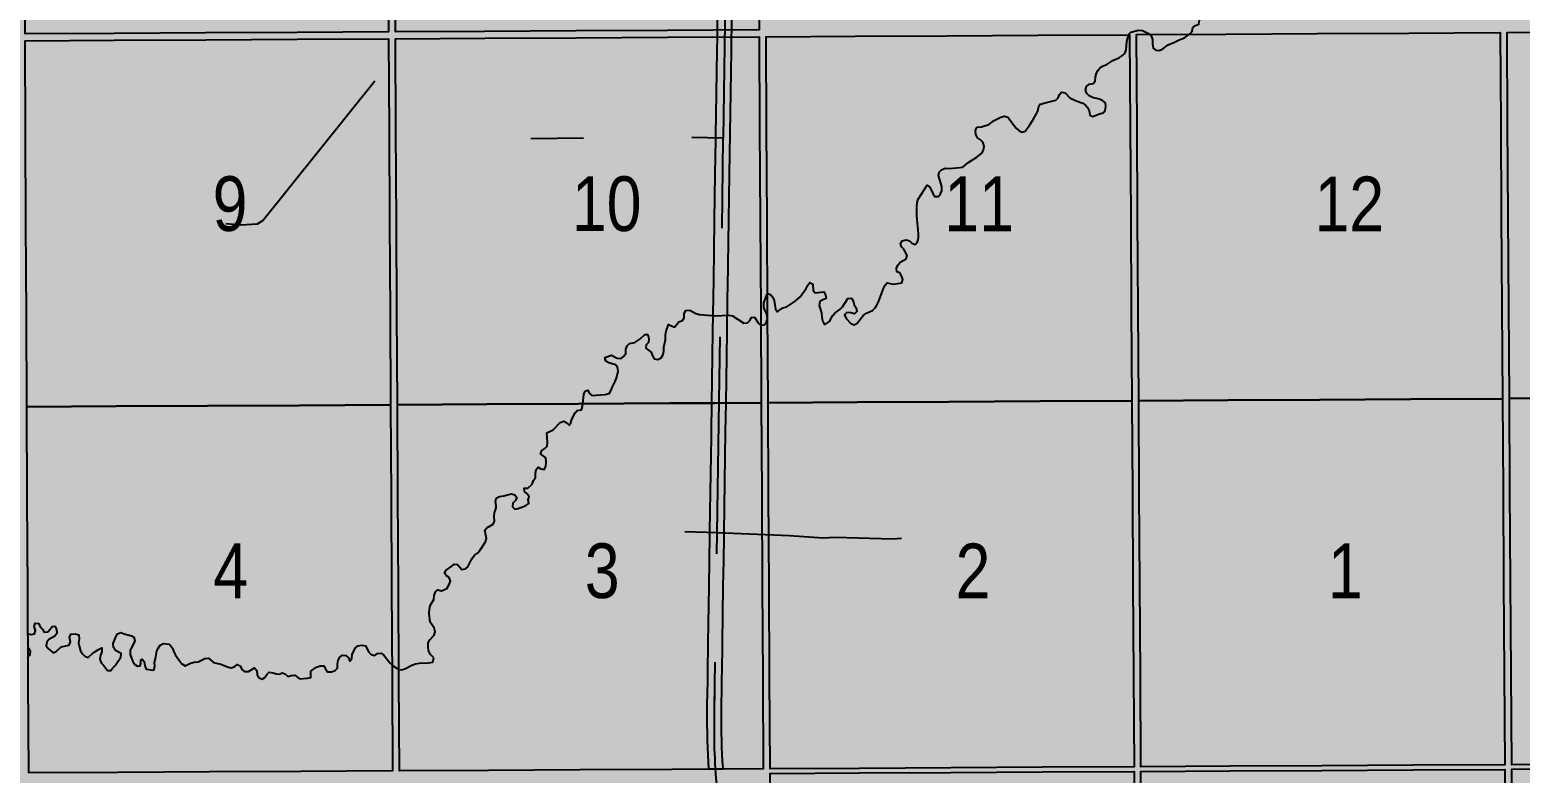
# Model space of a CAD drawing. Extents: x 403018 to 417191, y 6033193 to 6042673.
# Drawn here: x 415497.2 to 415715.3, y 6036297.6 to 6036406.3 of the extents above; entities that cross this region are included whole.
import ezdxf

# ---------------------------------------------------------------- set-up
doc = ezdxf.new("R2010")
doc.units = 0
doc.header["$LTSCALE"] = 5
doc.linetypes.add('DASHED2', pattern=[9.525, 6.35, -3.175])
for name, color, linetype in [('Quarters', 8, 'Continuous'), ('RoadSeg', 57, 'DASHED2'), ('ROUTE-MAP-HWY', 2, 'Continuous'), ('T-WATER', 160, 'Continuous')]:
    doc.layers.add(name, color=color, linetype=linetype)
doc.layers.add('ROUTE-MAP-BACKGROUND-H', color=7, linetype='Continuous', true_color=0xf0ebff)
doc.styles.add('120', font='ARIALN.TTF', dxfattribs={"height": 13})

msp = doc.modelspace()

# ---------------------------------------------------------------- hatches: boundary and pattern name
at = {"layer": 'ROUTE-MAP-BACKGROUND-H'}
h = msp.add_hatch(color=256, dxfattribs=at)
h.dxf.hatch_style = 1
h.paths.add_polyline_path([(412923.423, 6037807.465), (416092.9, 6037807.465), (416092.9, 6035965.758), (412923.423, 6035965.758)])

# ---------------------------------------------------------------- linework, layer by layer
at = {"layer": 'Quarters'}
for points in [[(415509.518, 6036405.833), (415496.466, 6036405.763), (415496.402, 6036418.818), (415496.336, 6036432.209), (415496.269, 6036445.6), (415496.203, 6036458.99), (415509.25, 6036459.06), (415522.632, 6036459.132), (415536.014, 6036459.203), (415549.396, 6036459.275), (415549.467, 6036445.885), (415549.538, 6036432.495), (415549.609, 6036419.105), (415549.678, 6036406.049), (415536.291, 6036405.977), (415522.905, 6036405.905), (415509.518, 6036405.833)], [(415603.826, 6036419.399), (415603.899, 6036406.344), (415590.511, 6036406.272), (415577.123, 6036406.199), (415563.735, 6036406.126), (415550.682, 6036406.055), (415550.613, 6036419.11), (415550.542, 6036432.5), (415550.471, 6036445.89), (415550.4, 6036459.28), (415563.449, 6036459.351), (415576.832, 6036459.423), (415590.215, 6036459.496), (415603.598, 6036459.568), (415603.674, 6036446.178), (415603.75, 6036432.789), (415603.826, 6036419.399)], [(415509.793, 6036351.268), (415496.736, 6036351.197), (415496.67, 6036364.587), (415496.604, 6036377.978), (415496.538, 6036391.368), (415496.471, 6036404.759), (415509.523, 6036404.829), (415522.91, 6036404.901), (415536.297, 6036404.973), (415549.683, 6036405.045), (415549.754, 6036391.655), (415549.825, 6036378.265), (415549.896, 6036364.875), (415549.967, 6036351.485), (415536.576, 6036351.412), (415523.184, 6036351.34), (415509.793, 6036351.268)], [(415604.132, 6036365.171), (415604.208, 6036351.782), (415597.406, 6036351.744), (415590.815, 6036351.708), (415577.422, 6036351.635), (415564.029, 6036351.562), (415550.972, 6036351.49), (415550.901, 6036364.88), (415550.83, 6036378.27), (415550.759, 6036391.66), (415550.688, 6036405.051), (415563.741, 6036405.122), (415577.129, 6036405.194), (415590.517, 6036405.267), (415603.905, 6036405.34), (415603.981, 6036391.951), (415604.056, 6036378.561), (415604.132, 6036365.171)], [(415658.368, 6036365.468), (415658.449, 6036352.079), (415645.056, 6036352.006), (415631.663, 6036351.932), (415618.27, 6036351.859), (415605.212, 6036351.787), (415605.137, 6036365.177), (415605.061, 6036378.566), (415604.985, 6036391.956), (415604.909, 6036405.346), (415617.962, 6036405.417), (415631.351, 6036405.489), (415644.739, 6036405.562), (415658.127, 6036405.635), (415658.207, 6036392.246), (415658.288, 6036378.857), (415658.368, 6036365.468)], [(415712.604, 6036365.773), (415712.69, 6036352.382), (415699.297, 6036352.308), (415685.904, 6036352.233), (415672.511, 6036352.158), (415659.453, 6036352.085), (415659.373, 6036365.474), (415659.292, 6036378.863), (415659.212, 6036392.252), (415659.131, 6036405.641), (415672.184, 6036405.715), (415685.572, 6036405.791), (415698.961, 6036405.867), (415712.349, 6036405.943), (415712.434, 6036392.553), (415712.519, 6036379.163), (415712.604, 6036365.773)], [(415726.751, 6036352.488), (415713.694, 6036352.39), (415713.609, 6036365.78), (415713.523, 6036379.17), (415713.438, 6036392.561), (415713.353, 6036405.951), (415726.405, 6036406.048), (415739.792, 6036406.149), (415753.179, 6036406.249), (415766.566, 6036406.349), (415766.656, 6036392.959), (415766.746, 6036379.569), (415766.836, 6036366.179), (415766.926, 6036352.789), (415753.534, 6036352.689), (415740.143, 6036352.588), (415726.751, 6036352.488)], [(415658.69, 6036311.916), (415658.771, 6036298.529), (415645.373, 6036298.455), (415631.976, 6036298.382), (415618.578, 6036298.307), (415605.515, 6036298.235), (415605.44, 6036311.622), (415605.364, 6036325.01), (415605.288, 6036338.399), (415605.212, 6036351.787), (415618.27, 6036351.859), (415631.663, 6036351.932), (415645.056, 6036352.006), (415658.449, 6036352.079), (415658.529, 6036338.691), (415658.61, 6036325.303), (415658.69, 6036311.916)], [(415712.945, 6036312.215), (415713.031, 6036298.826), (415699.633, 6036298.753), (415686.235, 6036298.68), (415672.838, 6036298.606), (415659.775, 6036298.535), (415659.695, 6036311.921), (415659.614, 6036325.308), (415659.534, 6036338.697), (415659.453, 6036352.085), (415672.511, 6036352.158), (415685.904, 6036352.233), (415699.297, 6036352.308), (415712.69, 6036352.382), (415712.775, 6036338.993), (415712.86, 6036325.603), (415712.945, 6036312.215)], [(415727.097, 6036298.932), (415714.035, 6036298.834), (415713.95, 6036312.223), (415713.864, 6036325.611), (415713.779, 6036339.001), (415713.694, 6036352.39), (415726.751, 6036352.488), (415740.143, 6036352.588), (415753.534, 6036352.689), (415766.926, 6036352.789), (415767.016, 6036339.4), (415767.106, 6036326.01), (415767.196, 6036312.621), (415767.286, 6036299.233), (415753.89, 6036299.132), (415740.494, 6036299.032), (415727.097, 6036298.932)], [(415510.063, 6036297.709), (415497.002, 6036297.638), (415496.935, 6036311.027), (415496.869, 6036324.417), (415496.802, 6036337.807), (415496.736, 6036351.197), (415509.793, 6036351.268), (415523.184, 6036351.34), (415536.576, 6036351.412), (415549.967, 6036351.485), (415550.038, 6036338.095), (415550.109, 6036324.706), (415550.181, 6036311.317), (415550.252, 6036297.928), (415536.856, 6036297.855), (415523.459, 6036297.782), (415510.063, 6036297.709)], [(415604.435, 6036311.617), (415604.511, 6036298.229), (415591.114, 6036298.155), (415577.716, 6036298.081), (415564.319, 6036298.006), (415551.256, 6036297.934), (415551.185, 6036311.323), (415551.114, 6036324.711), (415551.043, 6036338.101), (415550.972, 6036351.49), (415564.029, 6036351.562), (415577.422, 6036351.635), (415590.815, 6036351.708), (415597.406, 6036351.744), (415604.208, 6036351.782), (415604.284, 6036338.393), (415604.36, 6036325.004), (415604.435, 6036311.617)], [(415659.016, 6036257.693), (415659.097, 6036244.304), (415645.695, 6036244.231), (415632.292, 6036244.158), (415618.89, 6036244.084), (415605.823, 6036244.011), (415605.747, 6036257.4), (415605.671, 6036270.788), (415605.595, 6036284.177), (415605.519, 6036297.565), (415618.582, 6036297.638), (415631.98, 6036297.712), (415645.377, 6036297.786), (415658.775, 6036297.86), (415658.855, 6036284.471), (415658.936, 6036271.082), (415659.016, 6036257.693)], [(415713.291, 6036257.992), (415713.376, 6036244.604), (415699.974, 6036244.53), (415686.571, 6036244.456), (415673.169, 6036244.382), (415660.101, 6036244.31), (415660.021, 6036257.699), (415659.94, 6036271.088), (415659.86, 6036284.476), (415659.779, 6036297.865), (415672.842, 6036297.937), (415686.24, 6036298.01), (415699.637, 6036298.084), (415713.035, 6036298.157), (415713.12, 6036284.769), (415713.205, 6036271.38), (415713.291, 6036257.992)], [(415727.447, 6036244.708), (415714.38, 6036244.611), (415714.295, 6036257.999), (415714.21, 6036271.388), (415714.124, 6036284.776), (415714.039, 6036298.164), (415727.101, 6036298.262), (415740.498, 6036298.363), (415753.894, 6036298.463), (415767.291, 6036298.563), (415767.381, 6036285.174), (415767.471, 6036271.785), (415767.561, 6036258.396), (415767.651, 6036245.007), (415754.249, 6036244.907), (415740.848, 6036244.808), (415727.447, 6036244.708)]]:
    msp.add_lwpolyline(points, close=True, dxfattribs=at)
at = {"layer": 'RoadSeg', "flags": 128}
for points in [[(415525.869, 6036378.004), (415528.034, 6036377.837), (415530.498, 6036377.97), (415531.264, 6036378.436), (415560.635, 6036415.133), (415561.401, 6036415.799), (415562.266, 6036416.099), (415571.79, 6036416.332), (415573.688, 6036417.131), (415577.784, 6036419.329), (415578.15, 6036419.762), (415578.35, 6036420.528), (415578.151, 6036423.591), (415577.718, 6036425.989), (415576.352, 6036425.456), (415575.187, 6036425.523), (415574.621, 6036425.856), (415544.817, 6036450.165), (415543.918, 6036451.131), (415542.986, 6036452.596), (415542.153, 6036453.095), (415540.122, 6036453.395), (415521.474, 6036454.161), (415518.876, 6036454.76), (415496.366, 6036461.753), (415495, 6036462.386), (415492.803, 6036464.018), (415492.103, 6036464.75), (415491.337, 6036465.183), (415484.544, 6036470.977), (415482.979, 6036472.076), (415482.147, 6036472.476), (415462.067, 6036479.136), (415461.068, 6036479.768), (415458.404, 6036483.498), (415439.289, 6036508.173)], [(415599.051, 6036417.671), (415598.888, 6036407.348), (415598.653, 6036390.521), (415592.536, 6036390.624), (415570.492, 6036390.425)], [(415599.711, 6036282.234), (415599.664, 6036282.451), (415599.523, 6036283.112), (415599.386, 6036283.789), (415599.256, 6036284.467), (415599.017, 6036285.85), (415598.901, 6036286.551), (415598.785, 6036287.272), (415598.679, 6036287.977), (415598.577, 6036288.673), (415598.463, 6036289.42), (415598.356, 6036290.169), (415598.259, 6036290.864), (415598.157, 6036291.613), (415598.069, 6036292.348), (415597.983, 6036293.112), (415597.907, 6036293.845), (415597.832, 6036294.595), (415597.758, 6036295.329), (415597.689, 6036296.091), (415597.631, 6036296.829), (415597.581, 6036297.565), (415597.534, 6036298.26), (415597.485, 6036299.025), (415597.445, 6036299.734), (415597.409, 6036300.457), (415597.38, 6036301.128), (415597.363, 6036301.855), (415597.359, 6036302.566), (415597.358, 6036303.261), (415597.36, 6036303.935), (415597.357, 6036304.609), (415597.356, 6036305.275), (415597.36, 6036305.949), (415597.365, 6036306.574), (415597.372, 6036307.203), (415597.778, 6036332.781), (415598.105, 6036355.232), (415598.25, 6036365.2), (415598.452, 6036374.855), (415598.653, 6036390.521)], [(415624.737, 6036331.917), (415623.438, 6036331.816), (415615.047, 6036332.083), (415613.282, 6036331.983), (415608.354, 6036332.316), (415597.778, 6036332.781), (415590.938, 6036332.949), (415590.205, 6036333.215), (415589.905, 6036333.681), (415589.839, 6036335.812)], [(415605.882, 6036259.702), (415605.581, 6036260.741), (415604.834, 6036263.355), (415604.153, 6036265.87), (415602.627, 6036270.948), (415602.427, 6036271.588), (415602.246, 6036272.198), (415602.068, 6036272.816), (415601.89, 6036273.439), (415601.713, 6036274.064), (415601.54, 6036274.68), (415601.362, 6036275.321), (415601.192, 6036275.957), (415601.027, 6036276.583), (415600.862, 6036277.215), (415600.702, 6036277.847), (415600.546, 6036278.492), (415600.393, 6036279.148), (415600.249, 6036279.786), (415600.101, 6036280.456), (415599.946, 6036281.142), (415599.804, 6036281.793), (415599.664, 6036282.451), (415599.523, 6036283.112), (415599.386, 6036283.789), (415599.256, 6036284.467), (415599.017, 6036285.85), (415598.901, 6036286.551), (415598.785, 6036287.272), (415598.679, 6036287.977), (415598.577, 6036288.673), (415598.463, 6036289.42), (415598.356, 6036290.169), (415598.259, 6036290.864), (415598.157, 6036291.613), (415598.069, 6036292.348), (415597.983, 6036293.112), (415597.907, 6036293.845), (415597.832, 6036294.595), (415597.758, 6036295.329), (415597.689, 6036296.091), (415597.631, 6036296.829), (415597.581, 6036297.565), (415597.534, 6036298.26), (415597.485, 6036299.025), (415597.445, 6036299.734), (415597.409, 6036300.457), (415597.38, 6036301.128), (415597.363, 6036301.855), (415597.359, 6036302.566), (415597.358, 6036303.261), (415597.36, 6036303.935), (415597.357, 6036304.609), (415597.356, 6036305.275), (415597.36, 6036305.949), (415597.365, 6036306.574), (415597.372, 6036307.203), (415597.403, 6036309.155)]]:
    msp.add_lwpolyline(points, dxfattribs=at)
at = {"layer": 'ROUTE-MAP-HWY'}
msp.add_lwpolyline([(415600.014, 6036417.729), (415599.841, 6036406.322), (415599.825, 6036405.318), (415599.793, 6036403.22), (415599.516, 6036385.178), (415599.417, 6036378.535), (415599.27, 6036368.718), (415599.248, 6036367.251), (415599.172, 6036362.07), (415599.018, 6036351.753), (415598.955, 6036347.547), (415598.733, 6036332.87), (415598.723, 6036332.203), (415598.67, 6036328.697), (415598.614, 6036324.972), (415598.489, 6036316.653), (415598.423, 6036312.277), (415598.415, 6036311.778), (415598.398, 6036310.627), (415598.388, 6036309.961), (415598.351, 6036307.501), (415598.34, 6036306.507), (415598.338, 6036305.488), (415598.344, 6036304.469), (415598.36, 6036303.451), (415598.384, 6036302.432), (415598.417, 6036301.414), (415598.46, 6036300.396), (415598.511, 6036299.378), (415598.571, 6036298.361), (415598.581, 6036298.196), (415598.034, 6036298.193), (415597.347, 6036298.189), (415596.871, 6036298.186), (415596.871, 6036298.186), (415596.549, 6036298.185), (415596.546, 6036298.233), (415596.485, 6036299.268), (415596.433, 6036300.303), (415596.39, 6036301.338), (415596.356, 6036302.374), (415596.331, 6036303.41), (415596.324, 6036303.812), (415596.316, 6036304.446), (415596.313, 6036304.74), (415596.309, 6036305.483), (415596.308, 6036305.669), (415596.311, 6036306.519), (415596.311, 6036306.597), (415596.322, 6036307.526), (415596.375, 6036311.04), (415596.376, 6036311.139), (415596.385, 6036311.706), (415596.386, 6036311.806), (415596.394, 6036312.305), (415596.46, 6036316.684), (415596.585, 6036324.961), (415596.642, 6036328.727), (415596.696, 6036332.306), (415596.706, 6036332.976), (415596.793, 6036338.719), (415596.914, 6036346.747), (415596.926, 6036347.578), (415596.989, 6036351.742), (415597.143, 6036362.1), (415597.22, 6036367.282), (415597.256, 6036369.727), (415597.387, 6036378.524), (415597.486, 6036385.209), (415597.564, 6036390.276), (415597.574, 6036390.947), (415597.764, 6036403.251), (415597.796, 6036405.306), (415597.811, 6036406.311), (415598.068, 6036423.185)], dxfattribs=at)
at = {"layer": 'T-WATER'}
for points in [[(415665.369, 6036404.895), (415666.152, 6036405.193), (415666.956, 6036405.77), (415667.269, 6036406.152), (415667.377, 6036406.689), (415667.741, 6036407.004), (415668.268, 6036407.176), (415668.338, 6036407.764), (415668.591, 6036408.179), (415669.167, 6036408.313), (415669.66, 6036408.529), (415669.995, 6036408.892), (415670.006, 6036409.484), (415669.929, 6036410.09), (415670.099, 6036410.563), (415670.652, 6036410.773)], [(415654.581, 6036395.668), (415654.179, 6036395.976), (415653.73, 6036396.194), (415652.67, 6036396.445), (415652.221, 6036396.671), (415651.849, 6036397.017), (415651.66, 6036397.533), (415651.811, 6036398.071), (415652.186, 6036398.378), (415652.765, 6036398.496), (415653.08, 6036398.856), (415653.118, 6036399.486), (415653.259, 6036400.019), (415653.499, 6036400.435), (415653.816, 6036400.825), (415654.253, 6036401.103), (415654.768, 6036401.298), (415655.655, 6036401.837), (415656.62, 6036402.3), (415657.078, 6036402.571), (415657.447, 6036402.897), (415657.613, 6036403.406), (415657.694, 6036404.618), (415657.961, 6036405.676), (415658.3, 6036406.007), (415659.418, 6036406.318), (415659.99, 6036406.241), (415660.904, 6036405.805), (415661.258, 6036405.446), (415661.456, 6036404.931), (415661.479, 6036404.281), (415661.578, 6036403.677), (415661.943, 6036403.371), (415662.503, 6036403.311), (415662.995, 6036403.545), (415663.743, 6036404.152), (415664.703, 6036404.55), (415665.369, 6036404.895)], [(415645.122, 6036395.484), (415645.548, 6036395.639), (415647.304, 6036396.05), (415647.682, 6036396.376), (415647.85, 6036396.885), (415648.177, 6036397.24), (415648.709, 6036397.117), (415649.393, 6036396.413), (415650.3, 6036395.979), (415651.258, 6036395.623), (415651.663, 6036395.346), (415651.977, 6036394.988), (415652.187, 6036394.492), (415652.289, 6036393.868), (415652.745, 6036393.682), (415653.732, 6036394.066), (415654.27, 6036394.209), (415654.539, 6036394.567), (415654.66, 6036395.117), (415654.581, 6036395.668)], [(415635.004, 6036387.242), (415635.773, 6036387.719), (415636.527, 6036388.35), (415636.739, 6036388.786), (415636.823, 6036389.338), (415636.652, 6036389.911), (415636.283, 6036390.247), (415635.855, 6036390.531), (415635.616, 6036391.011), (415635.568, 6036391.675), (415635.82, 6036392.106), (415636.458, 6036392.176), (415637.526, 6036392.513), (415638.294, 6036393.104), (415639.254, 6036393.552), (415639.794, 6036393.731), (415640.287, 6036393.564), (415641.536, 6036391.952), (415641.903, 6036391.614), (415642.329, 6036391.352), (415642.832, 6036391.525), (415643.426, 6036392.295), (415643.965, 6036393.122), (415644.684, 6036394.466), (415644.806, 6036395.006), (415645.032, 6036395.451), (415645.122, 6036395.484)], [(415620.49, 6036365.309), (415620.867, 6036365.684), (415621.129, 6036366.09), (415621.359, 6036366.531), (415622.112, 6036368.516), (415622.336, 6036368.975), (415622.636, 6036369.344), (415623.537, 6036369.162), (415624.202, 6036369.228), (415624.774, 6036369.351), (415624.925, 6036369.823), (415624.747, 6036370.339), (415624.516, 6036370.804), (415624.073, 6036370.968), (415624.031, 6036371.521), (415624.254, 6036371.956), (415624.54, 6036372.359), (415625.419, 6036372.839), (415625.549, 6036373.322), (415625.069, 6036374.255), (415624.757, 6036374.606), (415624.613, 6036375.076), (415624.855, 6036375.501), (415625.426, 6036375.634), (415625.924, 6036375.486), (415626.265, 6036375.127), (415626.735, 6036374.945), (415627.099, 6036375.31), (415627.237, 6036375.855), (415627.245, 6036376.487), (415626.978, 6036379.131), (415626.971, 6036380.438), (415627.02, 6036381.063), (415627.173, 6036381.573), (415628.503, 6036383.625), (415628.872, 6036383.349), (415629.319, 6036382.401), (415629.623, 6036381.986), (415630.148, 6036381.986), (415630.444, 6036382.362), (415630.632, 6036382.812), (415630.646, 6036383.433), (415630.132, 6036385.021), (415630.259, 6036385.54), (415630.609, 6036385.885), (415631.108, 6036386.088), (415631.739, 6036386.065), (415633.724, 6036386.244), (415634.426, 6036386.914), (415635.004, 6036387.242)], [(415585.707, 6036360.621), (415586.463, 6036361.075), (415587.158, 6036361.768), (415587.62, 6036361.782), (415587.758, 6036361.2), (415587.713, 6036360.612), (415587.364, 6036360.276), (415587.331, 6036359.788), (415588.104, 6036359.183), (415588.289, 6036358.651), (415588.551, 6036358.215), (415589.085, 6036358.095), (415589.554, 6036358.345), (415589.833, 6036358.754), (415589.949, 6036359.286), (415589.976, 6036359.907), (415590.207, 6036360.998), (415590.2, 6036361.675), (415590.286, 6036362.264), (415590.655, 6036363.231), (415591.541, 6036362.87), (415592.16, 6036363.624), (415592.694, 6036363.817), (415592.944, 6036364.23), (415592.937, 6036364.865), (415593.187, 6036365.294), (415593.744, 6036365.324), (415594.635, 6036364.865), (415595.17, 6036364.721), (415595.741, 6036364.64), (415597.512, 6036364.485), (415599.441, 6036364.594), (415600.005, 6036364.498), (415601.66, 6036363.425), (415602.189, 6036363.483), (415602.523, 6036363.831), (415602.794, 6036364.244), (415603.215, 6036364.322), (415603.765, 6036363.474), (415604.122, 6036363.163), (415604.644, 6036363.209), (415604.97, 6036363.589), (415605.112, 6036364.122), (415605.026, 6036364.757), (415604.787, 6036365.233), (415604.608, 6036365.75), (415604.615, 6036366.345), (415604.922, 6036367.336), (415605.146, 6036367.797), (415605.547, 6036367.623), (415605.867, 6036367.27), (415606.091, 6036366.754), (415606.311, 6036365.5), (415606.602, 6036365.087), (415606.937, 6036365.416), (415607.363, 6036365.676), (415607.941, 6036365.811), (415609.19, 6036366.663), (415609.902, 6036367.31), (415610.809, 6036368.507), (415611.048, 6036368.978), (415611.335, 6036369.361), (415611.751, 6036369.163), (415611.79, 6036368.219), (415612.111, 6036367.884), (415613.358, 6036368.026), (415613.596, 6036367.58), (415613.721, 6036367.054), (415613.202, 6036366.856), (415612.766, 6036366.616), (415612.71, 6036366.035), (415613.035, 6036364.933), (415613.099, 6036364.279), (415613.227, 6036363.662), (415613.486, 6036363.186)], [(415613.486, 6036363.186), (415614.19, 6036363.678), (415614.658, 6036364.531), (415614.986, 6036364.874), (415615.781, 6036365.476), (415616.096, 6036365.828), (415616.883, 6036367.037), (415617.398, 6036367.09), (415617.685, 6036366.7), (415617.819, 6036366.126), (415618.081, 6036365.688), (415618.211, 6036365.128), (415617.856, 6036364.796), (415617.348, 6036364.952), (415616.754, 6036364.991), (415616.414, 6036364.648), (415616.631, 6036364.13), (415617.316, 6036363.388), (415617.811, 6036363.203), (415618.273, 6036363.441), (415619.195, 6036364.602), (415619.61, 6036364.878), (415620.49, 6036365.309)], [(415581.91, 6036357.621), (415581.448, 6036357.885), (415581.298, 6036358.416), (415582.303, 6036358.739), (415583.14, 6036358.302), (415583.725, 6036358.288), (415584.098, 6036358.591), (415584.375, 6036358.994), (415584.411, 6036359.612), (415584.579, 6036360.141), (415584.916, 6036360.482), (415585.707, 6036360.621)], [(415570.675, 6036339.899), (415570.903, 6036340.434), (415571.17, 6036340.84), (415571.169, 6036341.496), (415571.284, 6036342.045), (415571.583, 6036342.378), (415571.975, 6036342.105), (415572.448, 6036342.019), (415572.673, 6036342.466), (415572.732, 6036343.06), (415572.667, 6036343.737), (415571.9, 6036344.341), (415572.101, 6036344.808), (415572.52, 6036345.091), (415572.862, 6036345.432), (415572.917, 6036346.034), (415572.848, 6036347.374), (415573.764, 6036347.853), (415574.802, 6036348.914), (415575.311, 6036349.079), (415575.768, 6036348.867), (415576.09, 6036348.505), (415576.367, 6036348.874), (415576.516, 6036349.394), (415576.963, 6036350.312), (415577.295, 6036350.653), (415577.909, 6036350.751), (415578.045, 6036351.26), (415578.251, 6036353.021), (415578.437, 6036353.495), (415578.812, 6036353.636), (415579.053, 6036353.183), (415579.425, 6036352.867), (415581.391, 6036352.982), (415581.957, 6036353.133), (415582.213, 6036353.527), (415582.387, 6036354.032), (415582.835, 6036354.912), (415583.007, 6036355.4), (415583.259, 6036356.426), (415583.168, 6036356.975), (415582.861, 6036357.344), (415581.91, 6036357.621)], [(415568.66, 6036336.327), (415568.74, 6036336.342), (415568.899, 6036336.398), (415569.165, 6036336.492), (415569.431, 6036336.608), (415569.769, 6036336.755), (415570.176, 6036337.029), (415570.083, 6036337.573), (415570.238, 6036338.091), (415569.953, 6036338.48), (415569.583, 6036338.808), (415569.539, 6036339.304), (415570.072, 6036339.3), (415570.675, 6036339.899)], [(415565.37, 6036336.309), (415565.397, 6036336.472), (415565.441, 6036336.738), (415565.443, 6036336.75), (415565.315, 6036337.31), (415565.419, 6036337.836), (415565.89, 6036338.065), (415566.524, 6036338.171), (415567.074, 6036338.344), (415567.65, 6036338.454), (415568.165, 6036338.321), (415568.456, 6036337.917), (415568.232, 6036337.468), (415567.877, 6036337.105), (415567.826, 6036336.587), (415567.92, 6036336.485), (415568.068, 6036336.324)], [(415561.881, 6036328.968), (415562.269, 6036329.508), (415562.669, 6036329.793), (415563.042, 6036330.153), (415563.84, 6036331.431), (415563.99, 6036331.937), (415563.78, 6036333.128), (415564.077, 6036333.508), (415564.975, 6036334.014), (415565.19, 6036334.483), (415565.14, 6036335.144), (415565.173, 6036335.738), (415565.352, 6036336.206), (415565.37, 6036336.309)], [(415568.068, 6036336.324), (415568.15, 6036336.235), (415568.393, 6036336.279), (415568.66, 6036336.327)], [(415558.213, 6036324.635), (415558.557, 6036325.188), (415558.738, 6036325.68), (415558.556, 6036326.208), (415558.156, 6036326.492), (415557.855, 6036326.861), (415558.116, 6036327.303), (415558.94, 6036327.879), (415559.284, 6036328.201), (415559.742, 6036328.105), (415560.373, 6036327.379), (415560.923, 6036327.487), (415561.277, 6036327.805), (415561.881, 6036328.968)], [(415556.314, 6036314.458), (415555.831, 6036314.954), (415555.571, 6036315.407), (415555.452, 6036316.009), (415555.473, 6036316.612), (415555.664, 6036317.071), (415556.349, 6036317.8), (415556.508, 6036318.296), (415556.347, 6036318.854), (415555.765, 6036319.678), (415555.611, 6036320.981), (415555.644, 6036321.603), (415555.765, 6036322.151), (415556.282, 6036323.01), (415556.365, 6036323.585), (415556.522, 6036324.109), (415556.877, 6036324.436), (415557.395, 6036324.291), (415558.213, 6036324.635)], [(415496.781, 6036318.1), (415497.278, 6036317.896), (415497.846, 6036318.005), (415497.979, 6036318.493), (415497.822, 6036319.075), (415497.964, 6036319.564), (415498.454, 6036319.491), (415498.708, 6036319.044), (415499.045, 6036318.677), (415499.276, 6036318.206), (415499.783, 6036318.292), (415500.143, 6036318.647), (415500.434, 6036319.042), (415500.827, 6036319.088), (415501.085, 6036318.657), (415501.14, 6036318.044), (415500.822, 6036317.667), (415499.953, 6036317.146), (415499.647, 6036316.77), (415499.55, 6036316.25), (415499.86, 6036315.855), (415500.608, 6036315.227), (415501.014, 6036315.379), (415501.745, 6036316.067), (415502.933, 6036316.327), (415503.111, 6036316.825), (415502.995, 6036317.436), (415503.19, 6036317.915), (415503.786, 6036317.961), (415504.335, 6036317.82), (415504.399, 6036317.251), (415504.318, 6036316.672), (415504.422, 6036316.054), (415504.6, 6036315.489), (415504.86, 6036315.055), (415505.22, 6036314.716), (415505.688, 6036314.535), (415506.431, 6036315.196), (415507.312, 6036315.75), (415507.721, 6036315.915), (415507.712, 6036315.331), (415507.523, 6036314.867), (415507.435, 6036314.298), (415507.611, 6036313.757), (415507.944, 6036313.418), (415508.553, 6036312.637), (415509.026, 6036312.611), (415509.324, 6036313.011), (415509.671, 6036313.354), (415510.494, 6036314.575), (415510.55, 6036315.086), (415509.698, 6036315.566), (415509.416, 6036315.987), (415509.383, 6036316.558), (415509.78, 6036317.57), (415510.023, 6036317.994), (415510.487, 6036318.18)], [(415510.487, 6036318.18), (415510.992, 6036317.973), (415512.033, 6036317.692), (415512.428, 6036317.429), (415512.538, 6036316.896), (415511.854, 6036315.573), (415511.865, 6036314.968), (415512.053, 6036314.433), (415512.262, 6036313.926), (415512.524, 6036313.502), (415512.936, 6036313.243), (415513.338, 6036313.309), (415513.417, 6036313.653), (415513.404, 6036314.171), (415513.596, 6036314.292), (415513.894, 6036313.913), (415513.984, 6036313.286), (415514.195, 6036312.802), (415515.337, 6036312.664), (415515.457, 6036313.196), (415515.429, 6036313.841), (415515.575, 6036314.345), (415515.749, 6036315.498), (415515.981, 6036315.945), (415516.262, 6036316.332), (415516.725, 6036316.578), (415517.606, 6036316.462)], [(415496.842, 6036314.543), (415497.214, 6036314.902), (415497.27, 6036315.461), (415497.018, 6036315.938)], [(415517.606, 6036316.462), (415518.066, 6036315.881), (415518.246, 6036315.329), (415518.509, 6036314.855), (415519.111, 6036313.984), (415519.409, 6036313.607), (415519.906, 6036313.312)], [(415536.628, 6036311.415), (415537.813, 6036311.486), (415538.304, 6036311.579), (415538.286, 6036312.516), (415538.677, 6036312.828), (415539.131, 6036313.094), (415539.662, 6036313.282), (415540.216, 6036313.302), (415540.447, 6036312.85), (415540.735, 6036312.438), (415541.343, 6036312.403), (415541.856, 6036312.607), (415542.183, 6036312.955), (415542.208, 6036313.558), (415542.304, 6036314.146), (415542.55, 6036314.567), (415542.929, 6036314.88), (415543.428, 6036314.794), (415543.794, 6036314.472), (415544.003, 6036313.992), (415544.306, 6036314.375), (415544.369, 6036314.946), (415544.807, 6036315.884), (415545.152, 6036316.213), (415545.752, 6036316.347), (415546.28, 6036316.212), (415546.765, 6036315.299), (415547.147, 6036314.976), (415547.642, 6036314.813), (415548.045, 6036315.119), (415548.566, 6036315.148), (415548.974, 6036314.853), (415549.895, 6036313.677), (415550.257, 6036313.348), (415551.076, 6036312.816), (415551.638, 6036312.712), (415552.161, 6036312.91), (415553.073, 6036313.421), (415553.606, 6036313.61), (415554.217, 6036313.706), (415555.535, 6036313.765), (415556.172, 6036313.855), (415556.314, 6036314.458)], [(415519.906, 6036313.312), (415520.673, 6036313.698), (415521.226, 6036313.838), (415521.815, 6036313.906), (415522.78, 6036314.369), (415523.33, 6036314.438), (415524.047, 6036313.803), (415525.127, 6036313.538), (415526.077, 6036313.143), (415526.602, 6036313.005), (415527.138, 6036313.163), (415527.509, 6036313.493), (415527.974, 6036313.28), (415528.195, 6036312.791), (415528.6, 6036312.485), (415529.195, 6036312.472), (415530.076, 6036313.013), (415530.385, 6036312.644), (415530.45, 6036311.991), (415530.715, 6036311.539), (415531.176, 6036311.35), (415531.587, 6036311.618), (415531.835, 6036312.051), (415532.222, 6036312.359), (415532.799, 6036312.299), (415533.272, 6036312.112), (415533.676, 6036312.091), (415534.156, 6036312.3), (415534.61, 6036312.094), (415534.944, 6036311.74), (415535.438, 6036311.877), (415535.931, 6036311.923), (415536.628, 6036311.415)]]:
    msp.add_lwpolyline(points, dxfattribs=at)

# ---------------------------------------------------------------- texts
at = {"layer": 'RoadSeg', "style": '120'}
for s, height, p in [('9', 8.004, (415523.928, 6036376.919)), ('10', 8.0041, (415576.493, 6036376.91)), ('11', 8.0041, (415630.997, 6036376.891)), ('12', 8.0041, (415685.176, 6036376.875)), ('4', 8.004, (415524.023, 6036323.199)), ('3', 8.004, (415578.388, 6036323.218)), ('2', 8.004, (415632.652, 6036323.183)), ('1', 8.004, (415687.156, 6036323.199))]:
    msp.add_text(s, height=height, dxfattribs=at).set_placement(p)

doc.saveas('drawing.dxf')
